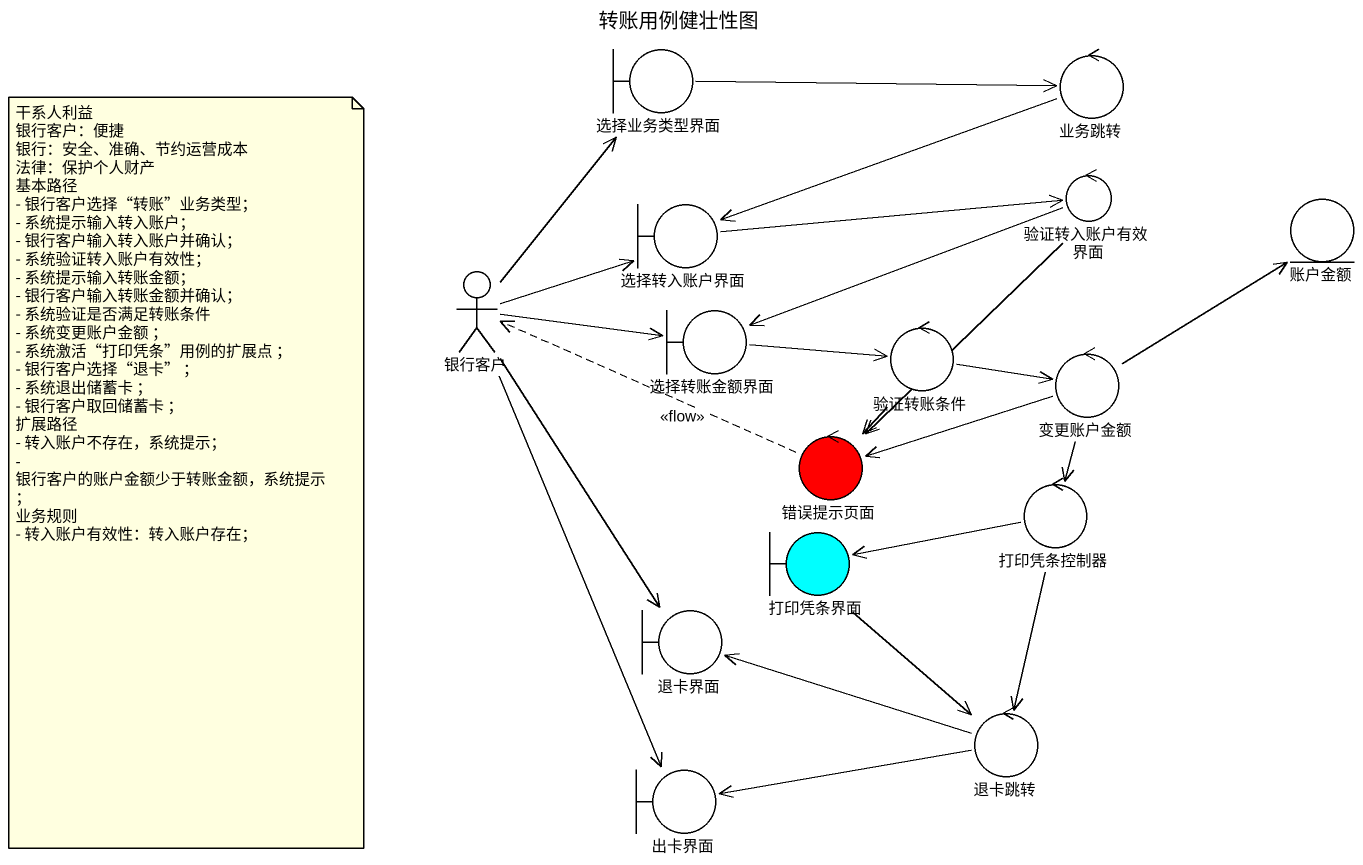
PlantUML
@startuml
title 转账用例健壮性图
boundary 选择业务类型界面
control 业务跳转
boundary 选择转入账户界面
control 验证转入账户有效界面
entity 账户金额
actor 银行客户
boundary 选择转账金额界面
control 验证转账条件
control 变更账户金额
control 错误提示页面 #FF0000
boundary 打印凭条界面 #00FFFF
control 打印凭条控制器
boundary 退卡界面
control 退卡跳转
boundary 出卡界面
选择业务类型界面 -right-> 业务跳转
业务跳转 -left-> 选择转入账户界面
选择转入账户界面 -right-> 验证转入账户有效界面
验证转入账户有效界面 -left-> 选择转账金额界面
验证转入账户有效界面 --> 错误提示页面
银行客户 -up-> 选择业务类型界面
银行客户 -up-> 选择转入账户界面
银行客户 -right-> 选择转账金额界面
银行客户 --> 退卡界面
银行客户 --> 出卡界面
选择转账金额界面 -right-> 验证转账条件
验证转账条件 -right-> 变更账户金额
验证转账条件 --> 错误提示页面
变更账户金额 -up-> 账户金额
变更账户金额 -left-> 错误提示页面
变更账户金额 --> 打印凭条控制器
错误提示页面 .left.> 银行客户 : <<flow>>
打印凭条界面 --> 退卡跳转
打印凭条控制器 -left-> 打印凭条界面
打印凭条控制器 --> 退卡跳转
退卡跳转 -left-> 退卡界面
退卡跳转 -left-> 出卡界面
note as N1
  干系人利益
  银行客户：便捷
  银行：安全、准确、节约运营成本
  法律：保护个人财产
  基本路径
  - 银行客户选择“转账”业务类型；
  - 系统提示输入转入账户；
  - 银行客户输入转入账户并确认；
  - 系统验证转入账户有效性；
  - 系统提示输入转账金额；
  - 银行客户输入转账金额并确认；
  - 系统验证是否满足转账条件
  - 系统变更账户金额 ；
  - 系统激活“打印凭条”用例的扩展点 ；
  - 银行客户选择“退卡” ；
  - 系统退出储蓄卡 ；
  - 银行客户取回储蓄卡 ；
  扩展路径
  - 转入账户不存在，系统提示；
  - 银行客户的账户金额少于转账金额，系统提示；
  业务规则
  - 转入账户有效性：转入账户存在；
end note
@enduml
